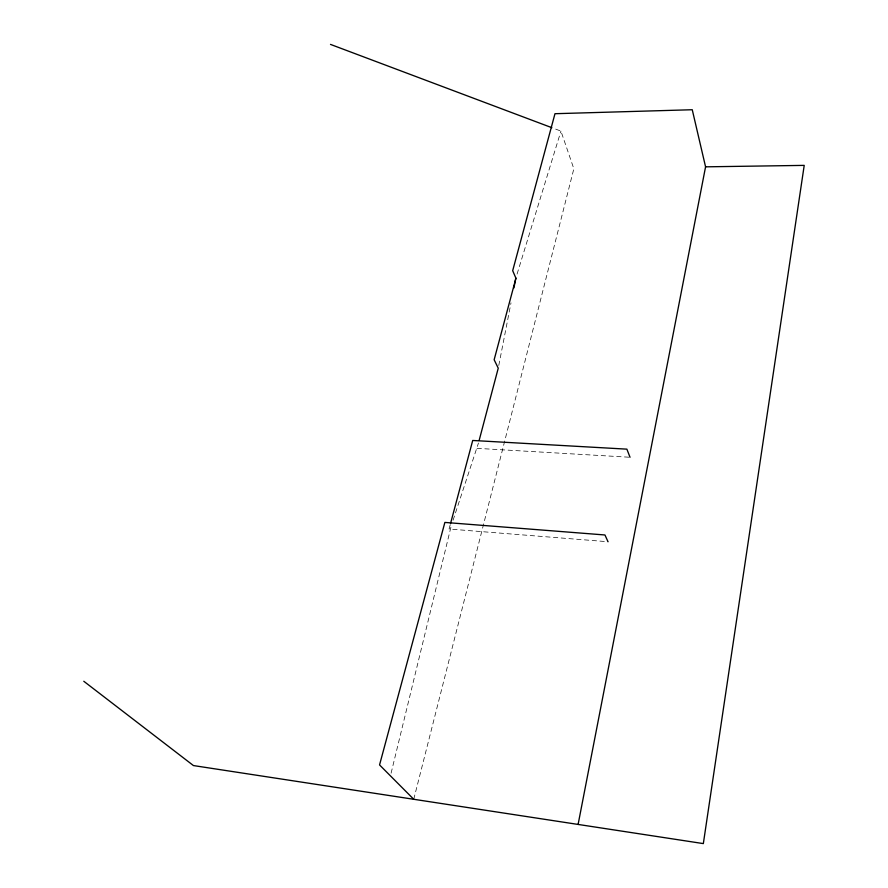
<?xml version="1.0" encoding="UTF-8"?>
<svg xmlns="http://www.w3.org/2000/svg" width="888" height="888" viewBox="0 0 888 888"><rect width="100%" height="100%" fill="white"/><g stroke="black" fill="none" stroke-linecap="round" stroke-linejoin="round"><path stroke-width="0.67" stroke-dasharray="4.44 3.33" d="M498.779 365.456L511 302.864M391.097 773.171L451.326 525.485M413.741 799.278L573.848 168.776L560.939 131.102L553.169 128.183M453.069 520.246L478.466 443.001M450.138 525.052L449.073 529.015L608.025 541.747M517.071 274.07L560.939 131.102M477.045 448.34L630.036 457.265"/><path stroke-width="1.33" d="M513.93 287.901L515.85 278.044M578.11 824.43L705.572 166.833L692.252 109.735L554.978 113.708L512.687 270.685L515.928 278.222L494.15 359.751L498.246 368.176L479.165 440.326M450.482 523.731L472.716 440.47L626.873 449.15L630.036 457.265M705.572 166.833L804.217 165.379L703.34 843.6L193.44 765.567L83.783 681.263M330.491 44.4L551.87 127.694M413.741 799.278L379.553 764.923L444.877 522.422L604.95 534.976L608.025 541.747"/></g></svg>
